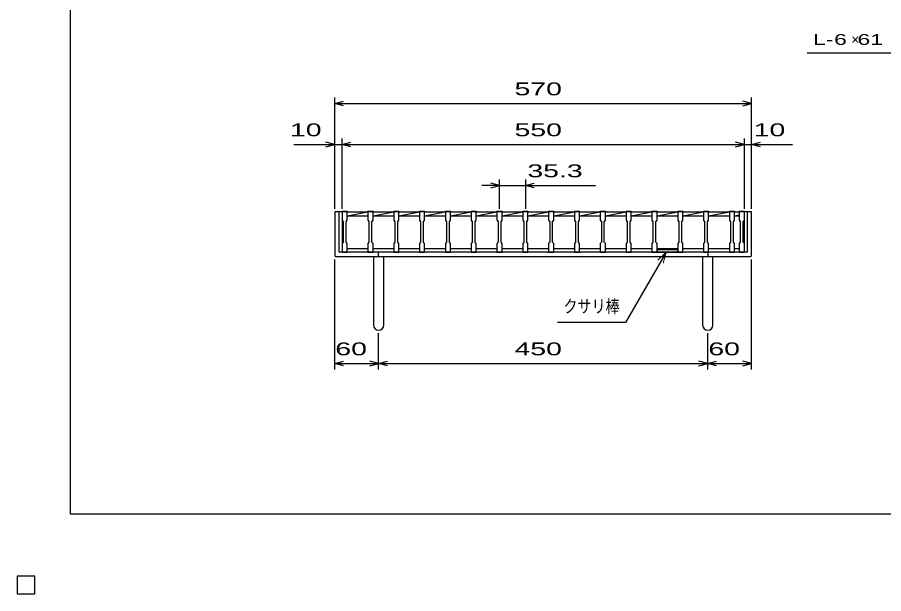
# Model space of a CAD drawing. Units: millimetres, scale not verified. Extents: x -1456 to 1385, y -1026 to 843.
# Drawn here: x -1456 to -271, y -1026 to -238 of the extents above; entities that cross this region are included whole.
import ezdxf
from ezdxf.enums import TextEntityAlignment as Align

# ---------------------------------------------------------------- set-up
doc = ezdxf.new("R2010")
doc.units = ezdxf.units.MM
doc.header["$LTSCALE"] = 8
for name, color, linetype, lineweight in [('0_2', 150, 'Continuous', 25), ('16', 3, 'Continuous', 25), ('19', 6, 'Continuous', 25), ('22', 4, 'Continuous', 25), ('24', 2, 'Continuous', 25), ('32', 4, 'Continuous', 25)]:
    doc.layers.add(name, color=color, linetype=linetype, lineweight=lineweight)
doc.styles.add('ベクトル', font='')
doc.styles.get('ベクトル').set_extended_font_data('ベクトル')

msp = doc.modelspace()

# ---------------------------------------------------------------- linework, layer by layer
at = {"layer": '0_2'}
for p, q in [((-1383.2, -917.2), (-1383.2, 842.8)), ((1384.8, -917.2), (-1383.2, -917.2)), ((-1432, -1002), (-1456, -1002)), ((-1456, -1002), (-1456, -1026)), ((-1432, -1002), (-1456, -1002)), ((-1456, -1002), (-1456, -1026)), ((-1432, -1002), (-1456, -1002)), ((-1456, -1002), (-1456, -1026)), ((-1432, -1002), (-1456, -1002)), ((-1456, -1002), (-1456, -1026)), ((-1432, -1002), (-1456, -1002)), ((-1456, -1002), (-1456, -1026)), ((-1432, -1026), (-1432, -1002)), ((-1432, -1026), (-1432, -1002)), ((-1432, -1026), (-1432, -1002)), ((-1432, -1026), (-1432, -1002)), ((-1432, -1026), (-1432, -1002)), ((-1456, -1026), (-1432, -1026)), ((-1456, -1026), (-1432, -1026)), ((-1456, -1026), (-1432, -1026)), ((-1456, -1026), (-1432, -1026)), ((-1456, -1026), (-1432, -1026))]:
    msp.add_line(p, q, dxfattribs=at)
at = {"layer": '16'}
for p, q in [((-1012, -504), (-1012, -503.3)), ((-1012, -503.3), (-1005, -503.3)), ((-1012, -504), (-1012, -515.5)), ((-1005, -504), (-1012, -504)), ((-1012, -504), (-1012, -554)), ((-1005, -503.3), (-1005, -504)), ((-1005, -515.5), (-1005, -504)), ((-1005, -504), (-976.7, -504)), ((-1005, -509.5), (-976.7, -504)), ((-976.7, -504), (-976.7, -503.3)), ((-976.7, -503.3), (-969.7, -503.3)), ((-976.7, -504), (-976.7, -515.5)), ((-969.7, -504), (-976.7, -504)), ((-969.7, -503.3), (-969.7, -504)), ((-969.7, -515.5), (-969.7, -504)), ((-969.7, -504), (-941.4, -504)), ((-969.7, -509.5), (-941.4, -504)), ((-941.4, -504), (-941.4, -503.3)), ((-941.4, -503.3), (-934.4, -503.3)), ((-941.4, -504), (-941.4, -515.5)), ((-934.4, -504), (-941.4, -504)), ((-934.4, -503.3), (-934.4, -504)), ((-934.4, -515.5), (-934.4, -504)), ((-934.4, -504), (-906.1, -504)), ((-934.4, -509.5), (-906.1, -504)), ((-906.1, -504), (-906.1, -503.3)), ((-906.1, -503.3), (-899.1, -503.3)), ((-906.1, -504), (-906.1, -515.5)), ((-899.1, -504), (-906.1, -504)), ((-899.1, -503.3), (-899.1, -504)), ((-899.1, -515.5), (-899.1, -504)), ((-899.1, -504), (-870.8, -504)), ((-899.1, -509.5), (-870.8, -504)), ((-870.8, -504), (-870.8, -503.3)), ((-870.8, -503.3), (-863.8, -503.3)), ((-870.8, -504), (-870.8, -515.5)), ((-863.8, -504), (-870.8, -504)), ((-863.8, -503.3), (-863.8, -504)), ((-863.8, -515.5), (-863.8, -504)), ((-863.8, -504), (-835.5, -504)), ((-863.8, -509.5), (-835.5, -504)), ((-835.5, -504), (-835.5, -503.3)), ((-835.5, -503.3), (-828.5, -503.3)), ((-835.5, -504), (-835.5, -515.5)), ((-828.5, -504), (-835.5, -504)), ((-828.5, -503.3), (-828.5, -504)), ((-828.5, -515.5), (-828.5, -504)), ((-828.5, -504), (-800.2, -504)), ((-828.5, -509.5), (-800.2, -504)), ((-800.2, -504), (-800.2, -503.3)), ((-800.2, -503.3), (-793.2, -503.3)), ((-800.2, -504), (-800.2, -515.5)), ((-793.2, -504), (-800.2, -504)), ((-793.2, -503.3), (-793.2, -504)), ((-793.2, -515.5), (-793.2, -504)), ((-793.2, -504), (-764.9, -504)), ((-793.2, -509.5), (-764.9, -504)), ((-764.9, -504), (-764.9, -503.3)), ((-764.9, -503.3), (-757.9, -503.3)), ((-764.9, -504), (-764.9, -515.5)), ((-757.9, -504), (-764.9, -504)), ((-757.9, -503.3), (-757.9, -504)), ((-757.9, -515.5), (-757.9, -504)), ((-757.9, -504), (-729.6, -504)), ((-757.9, -509.5), (-729.6, -504)), ((-729.6, -504), (-729.6, -503.3)), ((-729.6, -503.3), (-722.6, -503.3)), ((-729.6, -504), (-729.6, -515.5)), ((-722.6, -504), (-729.6, -504)), ((-722.6, -503.3), (-722.6, -504)), ((-722.6, -515.5), (-722.6, -504)), ((-722.6, -504), (-694.3, -504)), ((-722.6, -509.5), (-694.3, -504)), ((-694.3, -504), (-694.3, -503.3)), ((-694.3, -503.3), (-687.3, -503.3)), ((-694.3, -504), (-694.3, -515.5)), ((-687.3, -504), (-694.3, -504)), ((-687.3, -503.3), (-687.3, -504)), ((-687.3, -515.5), (-687.3, -504)), ((-687.3, -504), (-659, -504)), ((-687.3, -509.5), (-659, -504)), ((-659, -504), (-659, -503.3)), ((-659, -503.3), (-652, -503.3)), ((-659, -504), (-659, -515.5)), ((-652, -504), (-659, -504)), ((-652, -503.3), (-652, -504)), ((-652, -515.5), (-652, -504)), ((-652, -504), (-623.7, -504)), ((-652, -509.5), (-623.7, -504)), ((-623.7, -504), (-623.7, -503.3)), ((-623.7, -503.3), (-616.7, -503.3)), ((-623.7, -504), (-623.7, -515.5)), ((-616.7, -504), (-623.7, -504)), ((-616.7, -503.3), (-616.7, -504)), ((-616.7, -515.5), (-616.7, -504)), ((-616.7, -504), (-588.4, -504)), ((-616.7, -509.5), (-588.4, -504)), ((-588.4, -504), (-588.4, -503.3)), ((-588.4, -503.3), (-581.4, -503.3)), ((-588.4, -504), (-588.4, -515.5)), ((-581.4, -504), (-588.4, -504)), ((-581.4, -503.3), (-581.4, -504)), ((-581.4, -515.5), (-581.4, -504)), ((-581.4, -504), (-553.1, -504)), ((-581.4, -509.5), (-553.1, -504)), ((-553.1, -504), (-553.1, -503.3)), ((-553.1, -503.3), (-546.1, -503.3)), ((-553.1, -504), (-553.1, -515.5)), ((-546.1, -504), (-553.1, -504)), ((-546.1, -503.3), (-546.1, -504)), ((-546.1, -515.5), (-546.1, -504)), ((-546.1, -504), (-517.8, -504)), ((-546.1, -509.5), (-517.8, -504)), ((-517.8, -504), (-517.8, -503.3)), ((-517.8, -503.3), (-510.8, -503.3)), ((-517.8, -504), (-517.8, -515.5)), ((-510.8, -504), (-517.8, -504)), ((-510.8, -503.3), (-510.8, -504)), ((-510.8, -515.5), (-510.8, -504)), ((-510.8, -504), (-482.5, -504)), ((-510.8, -509.5), (-482.5, -504)), ((-482.5, -504), (-482.5, -503.3)), ((-482.5, -503.3), (-475.5, -503.3)), ((-482.5, -504), (-482.5, -515.5)), ((-475.5, -504), (-482.5, -504)), ((-475.5, -503.3), (-475.5, -504)), ((-475.5, -515.5), (-475.5, -504)), ((-475.5, -504), (-469, -504)), ((-475.5, -509.5), (-469, -508.237)), ((-469, -504), (-469, -503.3)), ((-469, -503.3), (-462, -503.3)), ((-469, -504), (-469, -515.5)), ((-462, -504), (-469, -504)), ((-462, -503.3), (-462, -504)), ((-462, -515.5), (-462, -504)), ((-462, -554), (-462, -504)), ((-1012, -515.5), (-1010.5, -517.5)), ((-1010.5, -517.5), (-1010.5, -545.5)), ((-1006.5, -517.5), (-1005, -515.5)), ((-1006.5, -545.5), (-1006.5, -517.5)), ((-1005, -509.5), (-976.7, -509.5)), ((-976.7, -515.5), (-975.2, -517.5)), ((-975.2, -517.5), (-975.2, -545.5)), ((-971.2, -517.5), (-969.7, -515.5)), ((-971.2, -545.5), (-971.2, -517.5)), ((-969.7, -509.5), (-941.4, -509.5)), ((-941.4, -515.5), (-939.9, -517.5)), ((-939.9, -517.5), (-939.9, -545.5)), ((-935.9, -517.5), (-934.4, -515.5)), ((-935.9, -545.5), (-935.9, -517.5)), ((-934.4, -509.5), (-906.1, -509.5)), ((-906.1, -515.5), (-904.6, -517.5)), ((-904.6, -517.5), (-904.6, -545.5)), ((-900.6, -517.5), (-899.1, -515.5)), ((-900.6, -545.5), (-900.6, -517.5)), ((-899.1, -509.5), (-870.8, -509.5)), ((-870.8, -515.5), (-869.3, -517.5)), ((-869.3, -517.5), (-869.3, -545.5)), ((-865.3, -517.5), (-863.8, -515.5)), ((-865.3, -545.5), (-865.3, -517.5)), ((-863.8, -509.5), (-835.5, -509.5)), ((-835.5, -515.5), (-834, -517.5)), ((-834, -517.5), (-834, -545.5)), ((-830, -517.5), (-828.5, -515.5)), ((-830, -545.5), (-830, -517.5)), ((-828.5, -509.5), (-800.2, -509.5)), ((-800.2, -515.5), (-798.7, -517.5)), ((-798.7, -517.5), (-798.7, -545.5)), ((-794.7, -517.5), (-793.2, -515.5)), ((-794.7, -545.5), (-794.7, -517.5)), ((-793.2, -509.5), (-764.9, -509.5)), ((-764.9, -515.5), (-763.4, -517.5)), ((-763.4, -517.5), (-763.4, -545.5)), ((-759.4, -517.5), (-757.9, -515.5)), ((-759.4, -545.5), (-759.4, -517.5)), ((-757.9, -509.5), (-729.6, -509.5)), ((-729.6, -515.5), (-728.1, -517.5)), ((-728.1, -517.5), (-728.1, -545.5)), ((-724.1, -517.5), (-722.6, -515.5)), ((-724.1, -545.5), (-724.1, -517.5)), ((-722.6, -509.5), (-694.3, -509.5)), ((-694.3, -515.5), (-692.8, -517.5)), ((-692.8, -517.5), (-692.8, -545.5)), ((-688.8, -517.5), (-687.3, -515.5)), ((-688.8, -545.5), (-688.8, -517.5)), ((-687.3, -509.5), (-659, -509.5)), ((-659, -515.5), (-657.5, -517.5)), ((-657.5, -517.5), (-657.5, -545.5)), ((-653.5, -517.5), (-652, -515.5)), ((-653.5, -545.5), (-653.5, -517.5)), ((-652, -509.5), (-623.7, -509.5)), ((-623.7, -515.5), (-622.2, -517.5)), ((-622.2, -517.5), (-622.2, -545.5)), ((-618.2, -517.5), (-616.7, -515.5)), ((-618.2, -545.5), (-618.2, -517.5)), ((-616.7, -509.5), (-588.4, -509.5)), ((-588.4, -515.5), (-586.9, -517.5)), ((-586.9, -517.5), (-586.9, -545.5)), ((-582.9, -517.5), (-581.4, -515.5)), ((-582.9, -545.5), (-582.9, -517.5)), ((-581.4, -509.5), (-553.1, -509.5)), ((-553.1, -515.5), (-551.6, -517.5)), ((-551.6, -517.5), (-551.6, -545.5)), ((-547.6, -517.5), (-546.1, -515.5)), ((-547.6, -545.5), (-547.6, -517.5)), ((-546.1, -509.5), (-517.8, -509.5)), ((-517.8, -515.5), (-516.3, -517.5)), ((-516.3, -517.5), (-516.3, -545.5)), ((-512.3, -517.5), (-510.8, -515.5)), ((-512.3, -545.5), (-512.3, -517.5)), ((-510.8, -509.5), (-482.5, -509.5)), ((-482.5, -515.5), (-481, -517.5)), ((-481, -517.5), (-481, -545.5)), ((-477, -517.5), (-475.5, -515.5)), ((-477, -545.5), (-477, -517.5)), ((-475.5, -509.5), (-469, -509.5)), ((-469, -515.5), (-467.5, -517.5)), ((-467.5, -517.5), (-467.5, -545.5)), ((-463.5, -517.5), (-462, -515.5)), ((-463.5, -545.5), (-463.5, -517.5)), ((-1010.5, -545.5), (-1012, -547.5)), ((-1012, -547.5), (-1012, -559)), ((-1005, -547.5), (-1006.5, -545.5)), ((-1005, -559), (-1005, -547.5)), ((-1005, -554), (-976.7, -554)), ((-975.2, -545.5), (-976.7, -547.5)), ((-976.7, -547.5), (-976.7, -559)), ((-969.7, -547.5), (-971.2, -545.5)), ((-969.7, -559), (-969.7, -547.5)), ((-969.7, -554), (-941.4, -554)), ((-939.9, -545.5), (-941.4, -547.5)), ((-941.4, -547.5), (-941.4, -559)), ((-934.4, -547.5), (-935.9, -545.5)), ((-934.4, -559), (-934.4, -547.5)), ((-934.4, -554), (-906.1, -554)), ((-904.6, -545.5), (-906.1, -547.5)), ((-906.1, -547.5), (-906.1, -559)), ((-899.1, -547.5), (-900.6, -545.5)), ((-899.1, -559), (-899.1, -547.5)), ((-899.1, -554), (-870.8, -554)), ((-869.3, -545.5), (-870.8, -547.5)), ((-870.8, -547.5), (-870.8, -559)), ((-863.8, -547.5), (-865.3, -545.5)), ((-863.8, -559), (-863.8, -547.5)), ((-863.8, -554), (-835.5, -554)), ((-834, -545.5), (-835.5, -547.5)), ((-835.5, -547.5), (-835.5, -559)), ((-828.5, -547.5), (-830, -545.5)), ((-828.5, -559), (-828.5, -547.5)), ((-828.5, -554), (-800.2, -554)), ((-798.7, -545.5), (-800.2, -547.5)), ((-800.2, -547.5), (-800.2, -559)), ((-793.2, -547.5), (-794.7, -545.5)), ((-793.2, -559), (-793.2, -547.5)), ((-793.2, -554), (-764.9, -554)), ((-763.4, -545.5), (-764.9, -547.5)), ((-764.9, -547.5), (-764.9, -559)), ((-757.9, -547.5), (-759.4, -545.5)), ((-757.9, -559), (-757.9, -547.5)), ((-757.9, -554), (-729.6, -554)), ((-728.1, -545.5), (-729.6, -547.5)), ((-729.6, -547.5), (-729.6, -559)), ((-722.6, -547.5), (-724.1, -545.5)), ((-722.6, -559), (-722.6, -547.5)), ((-722.6, -554), (-694.3, -554)), ((-692.8, -545.5), (-694.3, -547.5)), ((-694.3, -547.5), (-694.3, -559)), ((-687.3, -547.5), (-688.8, -545.5)), ((-687.3, -559), (-687.3, -547.5)), ((-687.3, -554), (-659, -554)), ((-657.5, -545.5), (-659, -547.5)), ((-659, -547.5), (-659, -559)), ((-652, -547.5), (-653.5, -545.5)), ((-652, -559), (-652, -547.5)), ((-652, -554), (-623.7, -554)), ((-622.2, -545.5), (-623.7, -547.5)), ((-623.7, -547.5), (-623.7, -559)), ((-616.7, -547.5), (-618.2, -545.5)), ((-616.7, -559), (-616.7, -547.5)), ((-616.7, -554), (-588.4, -554)), ((-586.9, -545.5), (-588.4, -547.5)), ((-588.4, -547.5), (-588.4, -559)), ((-581.4, -547.5), (-582.9, -545.5)), ((-581.4, -559), (-581.4, -547.5)), ((-581.4, -554), (-553.1, -554)), ((-551.6, -545.5), (-553.1, -547.5)), ((-553.1, -547.5), (-553.1, -559)), ((-546.1, -547.5), (-547.6, -545.5)), ((-546.1, -559), (-546.1, -547.5)), ((-546.1, -554), (-517.8, -554)), ((-516.3, -545.5), (-517.8, -547.5)), ((-517.8, -547.5), (-517.8, -559)), ((-510.8, -547.5), (-512.3, -545.5)), ((-510.8, -559), (-510.8, -547.5)), ((-510.8, -554), (-482.5, -554)), ((-481, -545.5), (-482.5, -547.5)), ((-482.5, -547.5), (-482.5, -559)), ((-475.5, -547.5), (-477, -545.5)), ((-475.5, -559), (-475.5, -547.5)), ((-475.5, -554), (-469, -554)), ((-467.5, -545.5), (-469, -547.5)), ((-469, -547.5), (-469, -559)), ((-462, -547.5), (-463.5, -545.5)), ((-462, -559), (-462, -547.5)), ((-1012, -559), (-1005, -559)), ((-976.7, -559), (-969.7, -559)), ((-941.4, -559), (-934.4, -559)), ((-906.1, -559), (-899.1, -559)), ((-870.8, -559), (-863.8, -559)), ((-835.5, -559), (-828.5, -559)), ((-800.2, -559), (-793.2, -559)), ((-764.9, -559), (-757.9, -559)), ((-729.6, -559), (-722.6, -559)), ((-694.3, -559), (-687.3, -559)), ((-659, -559), (-652, -559)), ((-623.7, -559), (-616.7, -559)), ((-588.4, -559), (-581.4, -559)), ((-553.1, -559), (-546.1, -559)), ((-517.8, -559), (-510.8, -559)), ((-482.5, -559), (-475.5, -559)), ((-469, -559), (-462, -559)), ((-1432, -1002), (-1456, -1002)), ((-1456, -1002), (-1456, -1026)), ((-1432, -1002), (-1456, -1002)), ((-1456, -1002), (-1456, -1026)), ((-1432, -1002), (-1456, -1002)), ((-1456, -1002), (-1456, -1026)), ((-1432, -1002), (-1456, -1002)), ((-1456, -1002), (-1456, -1026)), ((-1432, -1002), (-1456, -1002)), ((-1456, -1002), (-1456, -1026)), ((-1432, -1026), (-1432, -1002)), ((-1432, -1026), (-1432, -1002)), ((-1432, -1026), (-1432, -1002)), ((-1432, -1026), (-1432, -1002)), ((-1432, -1026), (-1432, -1002)), ((-1456, -1026), (-1432, -1026)), ((-1456, -1026), (-1432, -1026)), ((-1456, -1026), (-1432, -1026)), ((-1456, -1026), (-1432, -1026)), ((-1456, -1026), (-1432, -1026))]:
    msp.add_line(p, q, dxfattribs=at)
at = {"layer": '19'}
for p, q in [((-1012, -504), (-1022, -504)), ((-1022, -504), (-1022, -564)), ((-1016, -559), (-1016, -504)), ((-452, -504), (-462, -504)), ((-458, -504), (-458, -559)), ((-452, -564), (-452, -504)), ((-1022, -564), (-1021, -565)), ((-1021, -565), (-453, -565)), ((-458, -559), (-1016, -559)), ((-969, -565), (-969, -659)), ((-962, -565), (-962, -559)), ((-955, -659), (-955, -565)), ((-519, -565), (-519, -659)), ((-512, -559), (-512, -565)), ((-505, -659), (-505, -565)), ((-453, -565), (-452, -564))]:
    msp.add_line(p, q, dxfattribs=at)
at = {"layer": '19', "color": 3}
for p, q in [((-553.1, -556), (-581.4, -556)), ((-581.4, -556), (-581.4, -559)), ((-553.1, -559), (-553.1, -556)), ((-581.4, -559), (-553.1, -559))]:
    msp.add_line(p, q, dxfattribs=at)
at = {"layer": '19', "color": 4}
for p, q in [((-568.922, -558.996), (-624.511, -655.278)), ((-624.511, -655.278), (-717.311, -655.278))]:
    msp.add_line(p, q, dxfattribs=at)
at = {"layer": '19', "color": 4, "lineweight": 13}
for p, q in [((-568.922, -558.996), (-580.236, -570.309)), ((-573.063, -574.45), (-568.922, -558.996))]:
    msp.add_line(p, q, dxfattribs=at)
at = {"layer": '19'}
for centre in [(-962, -659), (-512, -659)]:
    msp.add_arc(centre, 7, 180, 0, dxfattribs=at)
at = {"layer": '22'}
for p, q in [((-376, -286.5), (-216, -286.5)), ((-1022, -500), (-1022, -348)), ((-1022, -356), (-1010, -352.8)), ((-452, -356), (-464, -352.8)), ((-452, -500), (-452, -348)), ((-1010, -359.2), (-1022, -356)), ((-1022, -356), (-452, -356)), ((-464, -359.2), (-452, -356)), ((-1078, -412), (-1022, -412)), ((-1022, -412), (-1034, -408.8)), ((-1034, -415.2), (-1022, -412)), ((-1022, -500), (-1022, -404)), ((-1022, -412), (-1012, -412)), ((-1012, -500), (-1012, -404)), ((-1012, -412), (-1000, -408.8)), ((-1000, -415.2), (-1012, -412)), ((-1012, -412), (-462, -412)), ((-462, -412), (-474, -408.8)), ((-474, -415.2), (-462, -412)), ((-462, -500), (-462, -404)), ((-462, -412), (-452, -412)), ((-452, -500), (-452, -404)), ((-452, -412), (-440, -408.8)), ((-440, -415.2), (-452, -412)), ((-452, -412), (-396, -412)), ((-796.7, -500), (-796.7, -460)), ((-761.4, -460), (-761.4, -500)), ((-796.7, -468), (-820.7, -468)), ((-796.7, -468), (-808.7, -464.8)), ((-808.7, -471.2), (-796.7, -468)), ((-796.7, -468), (-761.4, -468)), ((-761.4, -468), (-749.4, -464.8)), ((-749.4, -471.2), (-761.4, -468)), ((-761.4, -468), (-665.4, -468)), ((-1022, -719.4), (-1022, -569)), ((-452, -719.4), (-452, -569)), ((-962, -719.4), (-962, -669.8)), ((-512, -719.4), (-512, -669.8)), ((-1022, -711.4), (-1010, -708.2)), ((-962, -711.4), (-974, -708.2)), ((-962, -711.4), (-950, -708.2)), ((-512, -711.4), (-524, -708.2)), ((-512, -711.4), (-500, -708.2)), ((-452, -711.4), (-464, -708.2)), ((-1010, -714.6), (-1022, -711.4)), ((-1022, -711.4), (-962, -711.4)), ((-974, -714.6), (-962, -711.4)), ((-950, -714.6), (-962, -711.4)), ((-962, -711.4), (-512, -711.4)), ((-524, -714.6), (-512, -711.4)), ((-500, -714.6), (-512, -711.4)), ((-512, -711.4), (-452, -711.4)), ((-464, -714.6), (-452, -711.4))]:
    msp.add_line(p, q, dxfattribs=at)
at = {"layer": '22', "color": 2}
for p, q in [((-1432, -1002), (-1456, -1002)), ((-1456, -1002), (-1456, -1026)), ((-1432, -1002), (-1456, -1002)), ((-1456, -1002), (-1456, -1026)), ((-1432, -1002), (-1456, -1002)), ((-1456, -1002), (-1456, -1026)), ((-1432, -1026), (-1432, -1002)), ((-1432, -1026), (-1432, -1002)), ((-1432, -1026), (-1432, -1002)), ((-1456, -1026), (-1432, -1026)), ((-1456, -1026), (-1432, -1026)), ((-1456, -1026), (-1432, -1026))]:
    msp.add_line(p, q, dxfattribs=at)
at = {"layer": '24', "color": 4}
for p, q in [((-1432, -1002), (-1456, -1002)), ((-1456, -1002), (-1456, -1026)), ((-1432, -1002), (-1456, -1002)), ((-1456, -1002), (-1456, -1026)), ((-1432, -1002), (-1456, -1002)), ((-1456, -1002), (-1456, -1026)), ((-1432, -1026), (-1432, -1002)), ((-1432, -1026), (-1432, -1002)), ((-1432, -1026), (-1432, -1002)), ((-1456, -1026), (-1432, -1026)), ((-1456, -1026), (-1432, -1026)), ((-1456, -1026), (-1432, -1026))]:
    msp.add_line(p, q, dxfattribs=at)
at = {"layer": '32'}
for p, q in [((-1432, -1002), (-1456, -1002)), ((-1456, -1002), (-1456, -1026)), ((-1432, -1002), (-1456, -1002)), ((-1456, -1002), (-1456, -1026)), ((-1432, -1002), (-1456, -1002)), ((-1456, -1002), (-1456, -1026)), ((-1432, -1002), (-1456, -1002)), ((-1456, -1002), (-1456, -1026)), ((-1432, -1002), (-1456, -1002)), ((-1456, -1002), (-1456, -1026)), ((-1432, -1026), (-1432, -1002)), ((-1432, -1026), (-1432, -1002)), ((-1432, -1026), (-1432, -1002)), ((-1432, -1026), (-1432, -1002)), ((-1432, -1026), (-1432, -1002)), ((-1456, -1026), (-1432, -1026)), ((-1456, -1026), (-1432, -1026)), ((-1456, -1026), (-1432, -1026)), ((-1456, -1026), (-1432, -1026)), ((-1456, -1026), (-1432, -1026))]:
    msp.add_line(p, q, dxfattribs=at)

# ---------------------------------------------------------------- texts
at = {"layer": '19', "color": 2, "style": 'ベクトル', "width": 0.8}
msp.add_text('クサリ棒', height=17.6, dxfattribs=at).set_placement((-632.511, -647.278), align=Align.BOTTOM_RIGHT)
at = {"layer": '22', "color": 2, "style": 'ベクトル'}
for s, height, width, p in [('L-', 14.66, 1.6, (-368, -268.5)), (' 6 ', 14.66, 1.6, (-348, -268.5)), (' 61 ', 14.66, 1.6, (-316, -268.5)), (' 570 ', 17.6, 1.65, (-787, -336)), (' 10 ', 17.6, 1.65, (-1094, -392)), (' 550 ', 17.6, 1.65, (-787, -392)), (' 10 ', 17.6, 1.65, (-460, -392)), (' 35.3 ', 17.6, 1.65, (-769.4, -448)), (' 60 ', 17.6, 1.65, (-1032, -691.4)), (' 450 ', 17.6, 1.65, (-787, -691.4)), (' 60 ', 17.6, 1.65, (-522, -691.4))]:
    msp.add_text(s, height=height, dxfattribs=dict(at, width=width)).set_placement(p, align=Align.MIDDLE_LEFT)
msp.add_text('×', height=14.66, dxfattribs=at).set_placement((-316, -268.5), align=Align.MIDDLE_LEFT)

doc.saveas('drawing.dxf')
